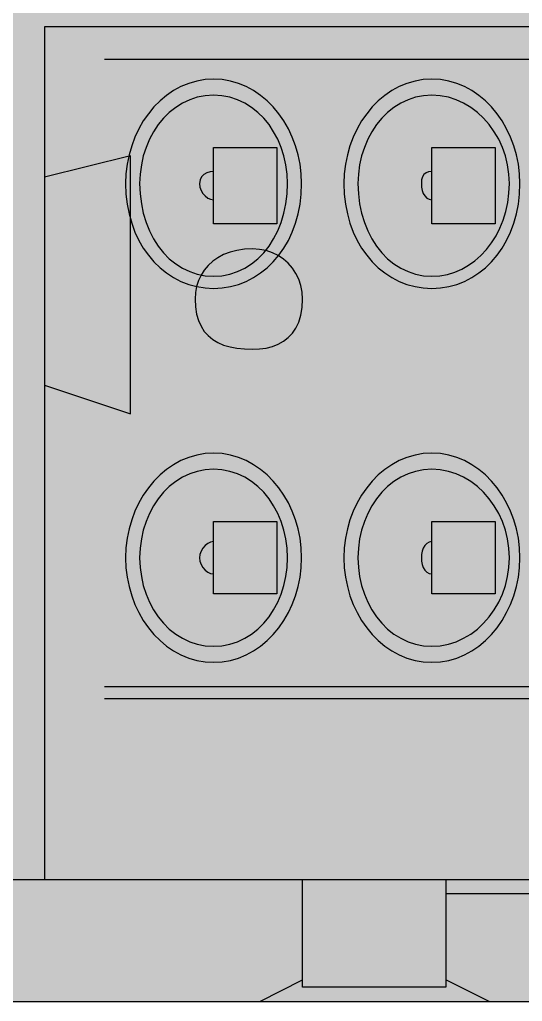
# Model space of a CAD drawing. Header units: millimetres. Extents: x 0 to 966, y -664 to 90.
# Drawn here: x 802.22 to 808.4, y -520 to -507.92 of the extents above; entities that cross this region are included whole.
import ezdxf

# ---------------------------------------------------------------- set-up
doc = ezdxf.new("R2010")
doc.units = ezdxf.units.MM
for name, color, linetype in [('HDL_BODY', 7, 'Continuous'), ('HDL_COLOUR', 7, 'Continuous'), ('HDL_DETAIL', 7, 'Continuous'), ('HDL_PRINT', 7, 'Continuous')]:
    doc.layers.add(name, color=color, linetype=linetype)

# ---------------------------------------------------------------- blocks, each defined once
blk = doc.blocks.new('M_DMX512.1_FRONT')
at = {"layer": 'HDL_BODY', "true_color": 0x202126}
blk.add_hatch(color=250, dxfattribs=at).paths.add_polyline_path([(0, 0), (72, 0), (72, 90), (0, 90)])
at = {"layer": 'HDL_BODY', "true_color": 0x23242a}
blk.add_hatch(color=250, dxfattribs=at).paths.add_polyline_path([(0.4, 0.5), (71.6, 0.5), (71.6, 19.8), (0.4, 19.8)])
at = {"layer": 'HDL_COLOUR', "true_color": 0x111316}
blk.add_hatch(color=250, dxfattribs=at).paths.add_polyline_path([(52.525, 1.499), (58.429, 1.499), (58.429, 11.988), (52.525, 11.988)])
at = {"layer": 'HDL_COLOUR', "true_color": 0x18191d}
for points in [[(55.685, 10.059), (55.68, 10.18), (55.666, 10.298), (55.642, 10.414), (55.61, 10.525), (55.57, 10.632), (55.522, 10.734), (55.467, 10.83), (55.405, 10.919), (55.336, 11.002), (55.261, 11.078), (55.181, 11.145), (55.095, 11.203), (55.004, 11.253), (54.909, 11.292), (54.81, 11.321), (54.708, 11.339), (54.603, 11.345), (54.497, 11.339), (54.395, 11.321), (54.296, 11.292), (54.201, 11.253), (54.11, 11.203), (54.025, 11.145), (53.944, 11.078), (53.869, 11.002), (53.801, 10.919), (53.738, 10.83), (53.683, 10.734), (53.635, 10.632), (53.595, 10.525), (53.563, 10.414), (53.54, 10.298), (53.525, 10.18), (53.52, 10.059), (53.525, 9.93), (53.54, 9.805), (53.563, 9.686), (53.595, 9.572), (53.635, 9.464), (53.683, 9.361), (53.738, 9.266), (53.801, 9.178), (53.869, 9.097), (53.944, 9.024), (54.025, 8.96), (54.11, 8.904), (54.201, 8.857), (54.296, 8.82), (54.395, 8.793), (54.497, 8.777), (54.603, 8.771), (54.708, 8.777), (54.81, 8.793), (54.909, 8.82), (55.004, 8.857), (55.095, 8.904), (55.181, 8.96), (55.261, 9.024), (55.336, 9.097), (55.405, 9.178), (55.467, 9.266), (55.522, 9.361), (55.57, 9.464), (55.61, 9.572), (55.642, 9.686), (55.666, 9.805), (55.68, 9.93), (55.685, 10.059)], [(58.369, 10.059), (58.364, 10.18), (58.35, 10.298), (58.326, 10.414), (58.294, 10.525), (58.254, 10.632), (58.206, 10.734), (58.151, 10.83), (58.089, 10.919), (58.02, 11.002), (57.945, 11.078), (57.865, 11.145), (57.779, 11.203), (57.688, 11.253), (57.594, 11.292), (57.495, 11.321), (57.392, 11.339), (57.287, 11.345), (57.181, 11.339), (57.079, 11.321), (56.98, 11.292), (56.885, 11.253), (56.794, 11.203), (56.709, 11.145), (56.628, 11.078), (56.553, 11.002), (56.485, 10.919), (56.422, 10.83), (56.367, 10.734), (56.319, 10.632), (56.279, 10.525), (56.247, 10.414), (56.224, 10.298), (56.209, 10.18), (56.204, 10.059), (56.209, 9.93), (56.224, 9.805), (56.247, 9.686), (56.279, 9.572), (56.319, 9.464), (56.367, 9.361), (56.422, 9.266), (56.485, 9.178), (56.553, 9.097), (56.628, 9.024), (56.709, 8.96), (56.794, 8.904), (56.885, 8.857), (56.98, 8.82), (57.079, 8.793), (57.181, 8.777), (57.287, 8.771), (57.392, 8.777), (57.495, 8.793), (57.594, 8.82), (57.688, 8.857), (57.779, 8.904), (57.865, 8.96), (57.945, 9.024), (58.02, 9.097), (58.089, 9.178), (58.151, 9.266), (58.206, 9.361), (58.254, 9.464), (58.294, 9.572), (58.326, 9.686), (58.35, 9.805), (58.364, 9.93), (58.369, 10.059)], [(55.512, 10.059), (55.507, 10.176), (55.492, 10.29), (55.467, 10.4), (55.434, 10.505), (55.392, 10.605), (55.341, 10.698), (55.284, 10.785), (55.219, 10.864), (55.147, 10.935), (55.069, 10.997), (54.986, 11.049), (54.897, 11.091), (54.803, 11.122), (54.705, 11.141), (54.603, 11.148), (54.5, 11.141), (54.402, 11.122), (54.309, 11.091), (54.22, 11.049), (54.136, 10.997), (54.058, 10.935), (53.987, 10.864), (53.922, 10.785), (53.864, 10.698), (53.814, 10.605), (53.772, 10.505), (53.738, 10.4), (53.714, 10.29), (53.699, 10.176), (53.693, 10.059), (53.699, 9.932), (53.714, 9.81), (53.738, 9.694), (53.772, 9.582), (53.814, 9.478), (53.864, 9.38), (53.922, 9.29), (53.987, 9.209), (54.058, 9.136), (54.136, 9.072), (54.22, 9.019), (54.309, 8.977), (54.402, 8.946), (54.5, 8.926), (54.603, 8.92), (54.705, 8.926), (54.803, 8.946), (54.897, 8.977), (54.986, 9.019), (55.069, 9.072), (55.147, 9.136), (55.219, 9.209), (55.284, 9.29), (55.341, 9.38), (55.392, 9.478), (55.434, 9.582), (55.467, 9.694), (55.492, 9.81), (55.507, 9.932), (55.512, 10.059)], [(58.239, 10.059), (58.233, 10.176), (58.217, 10.29), (58.19, 10.4), (58.153, 10.505), (58.108, 10.605), (58.053, 10.698), (57.991, 10.785), (57.922, 10.864), (57.846, 10.935), (57.764, 10.997), (57.677, 11.049), (57.585, 11.091), (57.489, 11.122), (57.389, 11.141), (57.287, 11.148), (57.185, 11.141), (57.086, 11.122), (56.993, 11.091), (56.904, 11.049), (56.82, 10.997), (56.742, 10.935), (56.671, 10.864), (56.606, 10.785), (56.548, 10.698), (56.498, 10.605), (56.456, 10.505), (56.422, 10.4), (56.398, 10.29), (56.383, 10.176), (56.377, 10.059), (56.383, 9.932), (56.398, 9.81), (56.422, 9.694), (56.456, 9.582), (56.498, 9.478), (56.548, 9.38), (56.606, 9.29), (56.671, 9.209), (56.742, 9.136), (56.82, 9.072), (56.904, 9.019), (56.993, 8.977), (57.086, 8.946), (57.185, 8.926), (57.287, 8.92), (57.383, 8.926), (57.477, 8.943), (57.567, 8.97), (57.655, 9.007), (57.738, 9.055), (57.816, 9.111), (57.89, 9.176), (57.958, 9.248), (58.019, 9.329), (58.075, 9.416), (58.123, 9.51), (58.163, 9.61), (58.196, 9.715), (58.219, 9.825), (58.234, 9.94), (58.239, 10.059)], [(55.696, 8.639), (55.69, 8.725), (55.675, 8.807), (55.649, 8.884), (55.615, 8.955), (55.572, 9.021), (55.521, 9.079), (55.462, 9.131), (55.397, 9.174), (55.326, 9.209), (55.249, 9.235), (55.167, 9.25), (55.08, 9.256), (54.982, 9.251), (54.89, 9.238), (54.805, 9.216), (54.726, 9.186), (54.655, 9.148), (54.592, 9.104), (54.536, 9.053), (54.488, 8.996), (54.448, 8.934), (54.416, 8.867), (54.394, 8.795), (54.38, 8.718), (54.375, 8.639), (54.38, 8.542), (54.394, 8.454), (54.416, 8.375), (54.448, 8.304), (54.488, 8.242), (54.536, 8.189), (54.592, 8.143), (54.655, 8.105), (54.726, 8.074), (54.805, 8.051), (54.89, 8.035), (54.982, 8.025), (55.08, 8.022), (55.167, 8.025), (55.249, 8.037), (55.326, 8.056), (55.397, 8.084), (55.462, 8.12), (55.521, 8.165), (55.572, 8.219), (55.615, 8.283), (55.649, 8.356), (55.675, 8.44), (55.69, 8.534), (55.696, 8.639)], [(55.685, 5.456), (55.68, 5.578), (55.666, 5.696), (55.642, 5.811), (55.61, 5.923), (55.57, 6.03), (55.522, 6.132), (55.467, 6.228), (55.405, 6.318), (55.336, 6.401), (55.261, 6.476), (55.181, 6.544), (55.095, 6.602), (55.004, 6.652), (54.909, 6.691), (54.81, 6.72), (54.708, 6.738), (54.603, 6.744), (54.497, 6.738), (54.395, 6.72), (54.296, 6.691), (54.201, 6.652), (54.11, 6.602), (54.025, 6.544), (53.944, 6.476), (53.869, 6.401), (53.801, 6.318), (53.738, 6.228), (53.683, 6.132), (53.635, 6.03), (53.595, 5.923), (53.563, 5.811), (53.54, 5.696), (53.525, 5.578), (53.52, 5.456), (53.525, 5.335), (53.54, 5.217), (53.563, 5.102), (53.595, 4.99), (53.635, 4.883), (53.683, 4.782), (53.738, 4.686), (53.801, 4.596), (53.869, 4.513), (53.944, 4.438), (54.025, 4.37), (54.11, 4.312), (54.201, 4.263), (54.296, 4.223), (54.395, 4.194), (54.497, 4.177), (54.603, 4.171), (54.708, 4.177), (54.81, 4.194), (54.909, 4.223), (55.004, 4.263), (55.095, 4.312), (55.181, 4.37), (55.261, 4.438), (55.336, 4.513), (55.405, 4.596), (55.467, 4.686), (55.522, 4.782), (55.57, 4.883), (55.61, 4.99), (55.642, 5.102), (55.666, 5.217), (55.68, 5.335), (55.685, 5.456)], [(58.369, 5.456), (58.364, 5.578), (58.35, 5.696), (58.326, 5.811), (58.294, 5.923), (58.254, 6.03), (58.206, 6.132), (58.151, 6.228), (58.089, 6.318), (58.02, 6.401), (57.945, 6.476), (57.865, 6.544), (57.779, 6.602), (57.688, 6.652), (57.594, 6.691), (57.495, 6.72), (57.392, 6.738), (57.287, 6.744), (57.181, 6.738), (57.079, 6.72), (56.98, 6.691), (56.885, 6.652), (56.794, 6.602), (56.709, 6.544), (56.628, 6.476), (56.553, 6.401), (56.485, 6.318), (56.422, 6.228), (56.367, 6.132), (56.319, 6.03), (56.279, 5.923), (56.247, 5.811), (56.224, 5.696), (56.209, 5.578), (56.204, 5.456), (56.209, 5.335), (56.224, 5.217), (56.247, 5.102), (56.279, 4.99), (56.319, 4.883), (56.367, 4.782), (56.422, 4.686), (56.485, 4.596), (56.553, 4.513), (56.628, 4.438), (56.709, 4.37), (56.794, 4.312), (56.885, 4.263), (56.98, 4.223), (57.079, 4.194), (57.181, 4.177), (57.287, 4.171), (57.392, 4.177), (57.495, 4.194), (57.594, 4.223), (57.688, 4.263), (57.779, 4.312), (57.865, 4.37), (57.945, 4.438), (58.02, 4.513), (58.089, 4.596), (58.151, 4.686), (58.206, 4.782), (58.254, 4.883), (58.294, 4.99), (58.326, 5.102), (58.35, 5.217), (58.364, 5.335), (58.369, 5.456)], [(55.512, 5.456), (55.507, 5.574), (55.492, 5.688), (55.467, 5.798), (55.434, 5.903), (55.392, 6.003), (55.341, 6.097), (55.284, 6.183), (55.219, 6.262), (55.147, 6.333), (55.069, 6.395), (54.986, 6.447), (54.897, 6.489), (54.803, 6.52), (54.705, 6.539), (54.603, 6.545), (54.5, 6.539), (54.402, 6.52), (54.309, 6.489), (54.22, 6.447), (54.136, 6.395), (54.058, 6.333), (53.987, 6.262), (53.922, 6.183), (53.864, 6.097), (53.814, 6.003), (53.772, 5.903), (53.738, 5.798), (53.714, 5.688), (53.699, 5.574), (53.693, 5.456), (53.699, 5.339), (53.714, 5.225), (53.738, 5.116), (53.772, 5.01), (53.814, 4.911), (53.864, 4.817), (53.922, 4.73), (53.987, 4.651), (54.058, 4.58), (54.136, 4.518), (54.22, 4.466), (54.309, 4.424), (54.402, 4.393), (54.5, 4.374), (54.603, 4.368), (54.705, 4.374), (54.803, 4.393), (54.897, 4.424), (54.986, 4.466), (55.069, 4.518), (55.147, 4.58), (55.219, 4.651), (55.284, 4.73), (55.341, 4.817), (55.392, 4.911), (55.434, 5.01), (55.467, 5.116), (55.492, 5.225), (55.507, 5.339), (55.512, 5.456)], [(58.239, 5.456), (58.233, 5.574), (58.217, 5.688), (58.19, 5.798), (58.153, 5.903), (58.108, 6.003), (58.053, 6.097), (57.991, 6.183), (57.922, 6.262), (57.846, 6.333), (57.764, 6.395), (57.677, 6.447), (57.585, 6.489), (57.489, 6.52), (57.389, 6.539), (57.287, 6.545), (57.185, 6.539), (57.086, 6.52), (56.993, 6.489), (56.904, 6.447), (56.82, 6.395), (56.742, 6.333), (56.671, 6.262), (56.606, 6.183), (56.548, 6.097), (56.498, 6.003), (56.456, 5.903), (56.422, 5.798), (56.398, 5.688), (56.383, 5.574), (56.377, 5.456), (56.383, 5.339), (56.398, 5.225), (56.422, 5.116), (56.456, 5.01), (56.498, 4.911), (56.548, 4.817), (56.606, 4.73), (56.671, 4.651), (56.742, 4.58), (56.82, 4.518), (56.904, 4.466), (56.993, 4.424), (57.086, 4.393), (57.185, 4.374), (57.287, 4.368), (57.389, 4.374), (57.489, 4.393), (57.585, 4.424), (57.677, 4.466), (57.764, 4.518), (57.846, 4.58), (57.922, 4.651), (57.991, 4.73), (58.053, 4.817), (58.108, 4.911), (58.153, 5.01), (58.19, 5.116), (58.217, 5.225), (58.233, 5.339), (58.239, 5.456)]]:
    blk.add_hatch(color=250, dxfattribs=at).paths.add_polyline_path(points)
at = {"layer": 'HDL_PRINT', "true_color": 0xdee1e9}
for points in [[(53.304, 1.499), (53.304, 11.592), (53.303, 11.622), (53.301, 11.649), (53.294, 11.671), (53.282, 11.686), (53.261, 11.692), (53.235, 11.686), (53.211, 11.671), (53.192, 11.649), (53.179, 11.622), (53.174, 11.592), (53.174, 1.499), (53.181, 1.491), (53.201, 1.474), (53.229, 1.456), (53.261, 1.449), (53.286, 1.456), (53.298, 1.474), (53.303, 1.491), (53.304, 1.499)], [(56.031, 1.499), (56.031, 11.592), (56.026, 11.622), (56.013, 11.649), (55.994, 11.671), (55.97, 11.686), (55.945, 11.692), (55.923, 11.686), (55.911, 11.671), (55.904, 11.649), (55.902, 11.622), (55.901, 11.592), (55.901, 1.499), (55.902, 1.491), (55.907, 1.474), (55.92, 1.456), (55.945, 1.449), (55.976, 1.456), (56.004, 1.474), (56.024, 1.491), (56.031, 1.499)], [(52.654, 1.499), (59.105, 1.499), (59.105, 11.593), (52.654, 11.593), (52.654, 1.499)], [(53.261, 3.478), (58.629, 3.478), (58.654, 3.483), (58.678, 3.498), (58.697, 3.52), (58.71, 3.547), (58.715, 3.576), (58.71, 3.601), (58.697, 3.615), (58.678, 3.623), (58.654, 3.626), (58.629, 3.626), (53.261, 3.626), (53.235, 3.626), (53.211, 3.623), (53.192, 3.615), (53.179, 3.601), (53.174, 3.576), (53.179, 3.547), (53.192, 3.521), (53.211, 3.498), (53.235, 3.483), (53.261, 3.478)], [(53.261, 3.329), (58.629, 3.329), (58.654, 3.329), (58.678, 3.332), (58.697, 3.34), (58.71, 3.355), (58.715, 3.379), (58.71, 3.408), (58.697, 3.435), (58.678, 3.457), (58.654, 3.472), (58.629, 3.478), (53.261, 3.478), (53.235, 3.472), (53.211, 3.457), (53.192, 3.435), (53.179, 3.408), (53.174, 3.379), (53.179, 3.355), (53.192, 3.34), (53.211, 3.332), (53.235, 3.329), (53.261, 3.329)], [(58.629, 1.796), (53.261, 1.796), (53.235, 1.79), (53.211, 1.775), (53.192, 1.753), (53.179, 1.725), (53.174, 1.696), (53.179, 1.672), (53.192, 1.658), (53.211, 1.65), (53.235, 1.648), (53.261, 1.647), (58.629, 1.647), (58.654, 1.648), (58.678, 1.65), (58.697, 1.658), (58.71, 1.672), (58.715, 1.696), (58.71, 1.725), (58.697, 1.753), (58.678, 1.775), (58.654, 1.79), (58.629, 1.796)], [(58.629, 1.597), (53.261, 1.597), (53.235, 1.592), (53.211, 1.576), (53.192, 1.554), (53.179, 1.528), (53.174, 1.499), (53.181, 1.491), (53.201, 1.474), (53.229, 1.456), (53.261, 1.449), (58.629, 1.449), (58.66, 1.456), (58.688, 1.474), (58.708, 1.491), (58.715, 1.499), (58.71, 1.528), (58.697, 1.554), (58.678, 1.576), (58.654, 1.592), (58.629, 1.597)]]:
    blk.add_hatch(color=254, dxfattribs=at).paths.add_polyline_path(points)
at = {"layer": 'HDL_DETAIL', "color": 251, "true_color": 0x52555c}
for points in [[(0, 0), (72, 0), (72, 90), (0, 90), (0, 0)], [(55.685, 10.059), (55.68, 10.18), (55.666, 10.298), (55.642, 10.414), (55.61, 10.525), (55.57, 10.632), (55.522, 10.734), (55.467, 10.83), (55.405, 10.919), (55.336, 11.002), (55.261, 11.078), (55.181, 11.145), (55.095, 11.203), (55.004, 11.253), (54.909, 11.292), (54.81, 11.321), (54.708, 11.339), (54.603, 11.345), (54.497, 11.339), (54.395, 11.321), (54.296, 11.292), (54.201, 11.253), (54.11, 11.203), (54.025, 11.145), (53.944, 11.078), (53.869, 11.002), (53.801, 10.919), (53.738, 10.83), (53.683, 10.734), (53.635, 10.632), (53.595, 10.525), (53.563, 10.414), (53.54, 10.298), (53.525, 10.18), (53.52, 10.059), (53.525, 9.93), (53.54, 9.805), (53.563, 9.686), (53.595, 9.572), (53.635, 9.464), (53.683, 9.361), (53.738, 9.266), (53.801, 9.178), (53.869, 9.097), (53.944, 9.024), (54.025, 8.96), (54.11, 8.904), (54.201, 8.857), (54.296, 8.82), (54.395, 8.793), (54.497, 8.777), (54.603, 8.771), (54.708, 8.777), (54.81, 8.793), (54.909, 8.82), (55.004, 8.857), (55.095, 8.904), (55.181, 8.96), (55.261, 9.024), (55.336, 9.097), (55.405, 9.178), (55.467, 9.266), (55.522, 9.361), (55.57, 9.464), (55.61, 9.572), (55.642, 9.686), (55.666, 9.805), (55.68, 9.93), (55.685, 10.059)], [(58.369, 10.059), (58.364, 10.18), (58.35, 10.298), (58.326, 10.414), (58.294, 10.525), (58.254, 10.632), (58.206, 10.734), (58.151, 10.83), (58.089, 10.919), (58.02, 11.002), (57.945, 11.078), (57.865, 11.145), (57.779, 11.203), (57.688, 11.253), (57.594, 11.292), (57.495, 11.321), (57.392, 11.339), (57.287, 11.345), (57.181, 11.339), (57.079, 11.321), (56.98, 11.292), (56.885, 11.253), (56.794, 11.203), (56.709, 11.145), (56.628, 11.078), (56.553, 11.002), (56.485, 10.919), (56.422, 10.83), (56.367, 10.734), (56.319, 10.632), (56.279, 10.525), (56.247, 10.414), (56.224, 10.298), (56.209, 10.18), (56.204, 10.059), (56.209, 9.93), (56.224, 9.805), (56.247, 9.686), (56.279, 9.572), (56.319, 9.464), (56.367, 9.361), (56.422, 9.266), (56.485, 9.178), (56.553, 9.097), (56.628, 9.024), (56.709, 8.96), (56.794, 8.904), (56.885, 8.857), (56.98, 8.82), (57.079, 8.793), (57.181, 8.777), (57.287, 8.771), (57.392, 8.777), (57.495, 8.793), (57.594, 8.82), (57.688, 8.857), (57.779, 8.904), (57.865, 8.96), (57.945, 9.024), (58.02, 9.097), (58.089, 9.178), (58.151, 9.266), (58.206, 9.361), (58.254, 9.464), (58.294, 9.572), (58.326, 9.686), (58.35, 9.805), (58.364, 9.93), (58.369, 10.059)], [(55.512, 10.059), (55.507, 10.176), (55.492, 10.29), (55.467, 10.4), (55.434, 10.505), (55.392, 10.605), (55.341, 10.698), (55.284, 10.785), (55.219, 10.864), (55.147, 10.935), (55.069, 10.997), (54.986, 11.049), (54.897, 11.091), (54.803, 11.122), (54.705, 11.141), (54.603, 11.148), (54.5, 11.141), (54.402, 11.122), (54.309, 11.091), (54.22, 11.049), (54.136, 10.997), (54.058, 10.935), (53.987, 10.864), (53.922, 10.785), (53.864, 10.698), (53.814, 10.605), (53.772, 10.505), (53.738, 10.4), (53.714, 10.29), (53.699, 10.176), (53.693, 10.059), (53.699, 9.932), (53.714, 9.81), (53.738, 9.694), (53.772, 9.582), (53.814, 9.478), (53.864, 9.38), (53.922, 9.29), (53.987, 9.209), (54.058, 9.136), (54.136, 9.072), (54.22, 9.019), (54.309, 8.977), (54.402, 8.946), (54.5, 8.926), (54.603, 8.92), (54.705, 8.926), (54.803, 8.946), (54.897, 8.977), (54.986, 9.019), (55.069, 9.072), (55.147, 9.136), (55.219, 9.209), (55.284, 9.29), (55.341, 9.38), (55.392, 9.478), (55.434, 9.582), (55.467, 9.694), (55.492, 9.81), (55.507, 9.932), (55.512, 10.059)], [(58.239, 10.059), (58.233, 10.176), (58.217, 10.29), (58.19, 10.4), (58.153, 10.505), (58.108, 10.605), (58.053, 10.698), (57.991, 10.785), (57.922, 10.864), (57.846, 10.935), (57.764, 10.997), (57.677, 11.049), (57.585, 11.091), (57.489, 11.122), (57.389, 11.141), (57.287, 11.148), (57.185, 11.141), (57.086, 11.122), (56.993, 11.091), (56.904, 11.049), (56.82, 10.997), (56.742, 10.935), (56.671, 10.864), (56.606, 10.785), (56.548, 10.698), (56.498, 10.605), (56.456, 10.505), (56.422, 10.4), (56.398, 10.29), (56.383, 10.176), (56.377, 10.059), (56.383, 9.932), (56.398, 9.81), (56.422, 9.694), (56.456, 9.582), (56.498, 9.478), (56.548, 9.38), (56.606, 9.29), (56.671, 9.209), (56.742, 9.136), (56.82, 9.072), (56.904, 9.019), (56.993, 8.977), (57.086, 8.946), (57.185, 8.926), (57.287, 8.92), (57.383, 8.926), (57.477, 8.943), (57.567, 8.97), (57.655, 9.007), (57.738, 9.055), (57.816, 9.111), (57.89, 9.176), (57.958, 9.248), (58.019, 9.329), (58.075, 9.416), (58.123, 9.51), (58.163, 9.61), (58.196, 9.715), (58.219, 9.825), (58.234, 9.94), (58.239, 10.059)], [(55.696, 8.639), (55.69, 8.725), (55.675, 8.807), (55.649, 8.884), (55.615, 8.955), (55.572, 9.021), (55.521, 9.079), (55.462, 9.131), (55.397, 9.174), (55.326, 9.209), (55.249, 9.235), (55.167, 9.25), (55.08, 9.256), (54.982, 9.251), (54.89, 9.238), (54.805, 9.216), (54.726, 9.186), (54.655, 9.148), (54.592, 9.104), (54.536, 9.053), (54.488, 8.996), (54.448, 8.934), (54.416, 8.867), (54.394, 8.795), (54.38, 8.718), (54.375, 8.639), (54.38, 8.542), (54.394, 8.454), (54.416, 8.375), (54.448, 8.304), (54.488, 8.242), (54.536, 8.189), (54.592, 8.143), (54.655, 8.105), (54.726, 8.074), (54.805, 8.051), (54.89, 8.035), (54.982, 8.025), (55.08, 8.022), (55.167, 8.025), (55.249, 8.037), (55.326, 8.056), (55.397, 8.084), (55.462, 8.12), (55.521, 8.165), (55.572, 8.219), (55.615, 8.283), (55.649, 8.356), (55.675, 8.44), (55.69, 8.534), (55.696, 8.639)], [(55.685, 5.456), (55.68, 5.578), (55.666, 5.696), (55.642, 5.811), (55.61, 5.923), (55.57, 6.03), (55.522, 6.132), (55.467, 6.228), (55.405, 6.318), (55.336, 6.401), (55.261, 6.476), (55.181, 6.544), (55.095, 6.602), (55.004, 6.652), (54.909, 6.691), (54.81, 6.72), (54.708, 6.738), (54.603, 6.744), (54.497, 6.738), (54.395, 6.72), (54.296, 6.691), (54.201, 6.652), (54.11, 6.602), (54.025, 6.544), (53.944, 6.476), (53.869, 6.401), (53.801, 6.318), (53.738, 6.228), (53.683, 6.132), (53.635, 6.03), (53.595, 5.923), (53.563, 5.811), (53.54, 5.696), (53.525, 5.578), (53.52, 5.456), (53.525, 5.335), (53.54, 5.217), (53.563, 5.102), (53.595, 4.99), (53.635, 4.883), (53.683, 4.782), (53.738, 4.686), (53.801, 4.596), (53.869, 4.513), (53.944, 4.438), (54.025, 4.37), (54.11, 4.312), (54.201, 4.263), (54.296, 4.223), (54.395, 4.194), (54.497, 4.177), (54.603, 4.171), (54.708, 4.177), (54.81, 4.194), (54.909, 4.223), (55.004, 4.263), (55.095, 4.312), (55.181, 4.37), (55.261, 4.438), (55.336, 4.513), (55.405, 4.596), (55.467, 4.686), (55.522, 4.782), (55.57, 4.883), (55.61, 4.99), (55.642, 5.102), (55.666, 5.217), (55.68, 5.335), (55.685, 5.456)], [(58.369, 5.456), (58.364, 5.578), (58.35, 5.696), (58.326, 5.811), (58.294, 5.923), (58.254, 6.03), (58.206, 6.132), (58.151, 6.228), (58.089, 6.318), (58.02, 6.401), (57.945, 6.476), (57.865, 6.544), (57.779, 6.602), (57.688, 6.652), (57.594, 6.691), (57.495, 6.72), (57.392, 6.738), (57.287, 6.744), (57.181, 6.738), (57.079, 6.72), (56.98, 6.691), (56.885, 6.652), (56.794, 6.602), (56.709, 6.544), (56.628, 6.476), (56.553, 6.401), (56.485, 6.318), (56.422, 6.228), (56.367, 6.132), (56.319, 6.03), (56.279, 5.923), (56.247, 5.811), (56.224, 5.696), (56.209, 5.578), (56.204, 5.456), (56.209, 5.335), (56.224, 5.217), (56.247, 5.102), (56.279, 4.99), (56.319, 4.883), (56.367, 4.782), (56.422, 4.686), (56.485, 4.596), (56.553, 4.513), (56.628, 4.438), (56.709, 4.37), (56.794, 4.312), (56.885, 4.263), (56.98, 4.223), (57.079, 4.194), (57.181, 4.177), (57.287, 4.171), (57.392, 4.177), (57.495, 4.194), (57.594, 4.223), (57.688, 4.263), (57.779, 4.312), (57.865, 4.37), (57.945, 4.438), (58.02, 4.513), (58.089, 4.596), (58.151, 4.686), (58.206, 4.782), (58.254, 4.883), (58.294, 4.99), (58.326, 5.102), (58.35, 5.217), (58.364, 5.335), (58.369, 5.456)], [(55.512, 5.456), (55.507, 5.574), (55.492, 5.688), (55.467, 5.798), (55.434, 5.903), (55.392, 6.003), (55.341, 6.097), (55.284, 6.183), (55.219, 6.262), (55.147, 6.333), (55.069, 6.395), (54.986, 6.447), (54.897, 6.489), (54.803, 6.52), (54.705, 6.539), (54.603, 6.545), (54.5, 6.539), (54.402, 6.52), (54.309, 6.489), (54.22, 6.447), (54.136, 6.395), (54.058, 6.333), (53.987, 6.262), (53.922, 6.183), (53.864, 6.097), (53.814, 6.003), (53.772, 5.903), (53.738, 5.798), (53.714, 5.688), (53.699, 5.574), (53.693, 5.456), (53.699, 5.339), (53.714, 5.225), (53.738, 5.116), (53.772, 5.01), (53.814, 4.911), (53.864, 4.817), (53.922, 4.73), (53.987, 4.651), (54.058, 4.58), (54.136, 4.518), (54.22, 4.466), (54.309, 4.424), (54.402, 4.393), (54.5, 4.374), (54.603, 4.368), (54.705, 4.374), (54.803, 4.393), (54.897, 4.424), (54.986, 4.466), (55.069, 4.518), (55.147, 4.58), (55.219, 4.651), (55.284, 4.73), (55.341, 4.817), (55.392, 4.911), (55.434, 5.01), (55.467, 5.116), (55.492, 5.225), (55.507, 5.339), (55.512, 5.456)], [(58.239, 5.456), (58.233, 5.574), (58.217, 5.688), (58.19, 5.798), (58.153, 5.903), (58.108, 6.003), (58.053, 6.097), (57.991, 6.183), (57.922, 6.262), (57.846, 6.333), (57.764, 6.395), (57.677, 6.447), (57.585, 6.489), (57.489, 6.52), (57.389, 6.539), (57.287, 6.545), (57.185, 6.539), (57.086, 6.52), (56.993, 6.489), (56.904, 6.447), (56.82, 6.395), (56.742, 6.333), (56.671, 6.262), (56.606, 6.183), (56.548, 6.097), (56.498, 6.003), (56.456, 5.903), (56.422, 5.798), (56.398, 5.688), (56.383, 5.574), (56.377, 5.456), (56.383, 5.339), (56.398, 5.225), (56.422, 5.116), (56.456, 5.01), (56.498, 4.911), (56.548, 4.817), (56.606, 4.73), (56.671, 4.651), (56.742, 4.58), (56.82, 4.518), (56.904, 4.466), (56.993, 4.424), (57.086, 4.393), (57.185, 4.374), (57.287, 4.368), (57.389, 4.374), (57.489, 4.393), (57.585, 4.424), (57.677, 4.466), (57.764, 4.518), (57.846, 4.58), (57.922, 4.651), (57.991, 4.73), (58.053, 4.817), (58.108, 4.911), (58.153, 5.01), (58.19, 5.116), (58.217, 5.225), (58.233, 5.339), (58.239, 5.456)]]:
    blk.add_lwpolyline(points, close=True, dxfattribs=at)
for points in [[(52.525, 11.988), (52.525, 1.499)], [(64.333, 11.988), (52.525, 11.988)], [(53.261, 11.592), (58.629, 11.592)], [(53.581, 10.402), (52.525, 10.137)], [(53.581, 7.228), (53.581, 10.402)], [(54.603, 9.563), (54.603, 10.503)], [(54.603, 10.503), (55.382, 10.503)], [(55.382, 10.503), (55.382, 9.563)], [(57.287, 9.563), (57.287, 10.503)], [(57.287, 10.503), (58.066, 10.503)], [(58.066, 10.503), (58.066, 9.563)], [(54.603, 10.207), (54.56, 10.203), (54.519, 10.191), (54.484, 10.17), (54.455, 10.141), (54.436, 10.104), (54.429, 10.059), (54.434, 10.016), (54.449, 9.976), (54.47, 9.939), (54.498, 9.907), (54.53, 9.882), (54.566, 9.866), (54.603, 9.86)], [(57.287, 10.207), (57.247, 10.203), (57.215, 10.191), (57.189, 10.17), (57.171, 10.141), (57.16, 10.104), (57.157, 10.059), (57.159, 10.016), (57.167, 9.976), (57.181, 9.939), (57.199, 9.907), (57.223, 9.882), (57.252, 9.866), (57.287, 9.86)], [(55.382, 9.563), (54.603, 9.563)], [(58.066, 9.563), (57.287, 9.563)], [(52.525, 7.581), (53.581, 7.228)], [(54.603, 5.012), (54.603, 5.902)], [(54.603, 5.902), (55.382, 5.902)], [(55.382, 5.902), (55.382, 5.012)], [(57.287, 5.012), (57.287, 5.902)], [(57.287, 5.902), (58.066, 5.902)], [(58.066, 5.902), (58.066, 5.012)], [(54.603, 5.655), (54.566, 5.649), (54.53, 5.633), (54.498, 5.608), (54.47, 5.576), (54.449, 5.539), (54.434, 5.498), (54.429, 5.456), (54.434, 5.415), (54.449, 5.374), (54.47, 5.338), (54.498, 5.306), (54.53, 5.281), (54.566, 5.265), (54.603, 5.259)], [(57.287, 5.655), (57.252, 5.649), (57.223, 5.633), (57.199, 5.608), (57.181, 5.576), (57.167, 5.539), (57.159, 5.498), (57.157, 5.456), (57.159, 5.415), (57.167, 5.374), (57.181, 5.338), (57.199, 5.306), (57.223, 5.281), (57.252, 5.265), (57.287, 5.259)], [(55.382, 5.012), (54.603, 5.012)], [(58.066, 5.012), (57.287, 5.012)], [(53.261, 3.873), (58.629, 3.873)], [(53.261, 3.725), (58.629, 3.725)], [(0.264, 1.499), (63.099, 1.499)], [(0.264, 1.499), (63.099, 1.499)], [(0.264, 1.499), (63.099, 1.499)], [(0.264, 1.499), (63.099, 1.499)], [(0.264, 1.499), (63.099, 1.499)], [(0.264, 1.499), (63.099, 1.499)], [(0.264, 1.499), (63.099, 1.499)], [(0.264, 1.499), (63.099, 1.499)], [(0.264, 1.499), (63.099, 1.499)], [(0.264, 1.499), (63.099, 1.499)], [(0.264, 1.499), (63.099, 1.499)], [(0.264, 1.499), (63.099, 1.499)], [(0.264, 1.499), (63.099, 1.499)], [(0.264, 1.499), (63.099, 1.499)], [(0.264, 1.499), (63.099, 1.499)], [(0.264, 1.499), (63.099, 1.499)], [(0.264, 1.499), (63.099, 1.499)], [(0.264, 1.499), (63.099, 1.499)], [(0.264, 1.499), (63.099, 1.499)], [(0.264, 1.499), (63.099, 1.499)], [(0.264, 1.499), (63.099, 1.499)], [(52.525, 1.499), (64.333, 1.499)], [(55.696, 0.176), (55.696, 1.499)], [(57.46, 1.499), (57.46, 0.176)], [(61.424, 1.322), (57.46, 1.322)], [(55.169, 0), (55.696, 0.265)], [(57.989, 0), (57.46, 0.265)], [(57.284, 0.176), (57.019, 0.176), (56.755, 0.176), (55.696, 0.176)], [(57.46, 0.176), (57.37, 0.176), (57.284, 0.176)], [(0.264, 0), (63.628, 0)], [(0.264, 0), (63.628, 0)], [(0.264, 0), (63.628, 0)], [(0.264, 0), (63.628, 0)], [(0.264, 0), (63.628, 0)], [(0.264, 0), (63.628, 0)], [(0.264, 0), (63.628, 0)], [(0.264, 0), (63.628, 0)], [(0.264, 0), (63.628, 0)], [(0.264, 0), (63.628, 0)], [(0.264, 0), (63.628, 0)], [(0.264, 0), (63.628, 0)], [(0.264, 0), (63.628, 0)], [(0.264, 0), (63.628, 0)], [(0.264, 0), (63.628, 0)], [(0.264, 0), (63.628, 0)], [(0.264, 0), (63.628, 0)], [(0.264, 0), (63.628, 0)], [(0.264, 0), (63.628, 0)], [(0.264, 0), (63.628, 0)], [(0.264, 0), (63.628, 0)], [(57.989, 0), (60.898, 0)]]:
    blk.add_lwpolyline(points, dxfattribs=at)

msp = doc.modelspace()

# ---------------------------------------------------------------- block references
msp.add_blockref('M_DMX512.1_FRONT', (750, -520))

doc.saveas('drawing.dxf')
